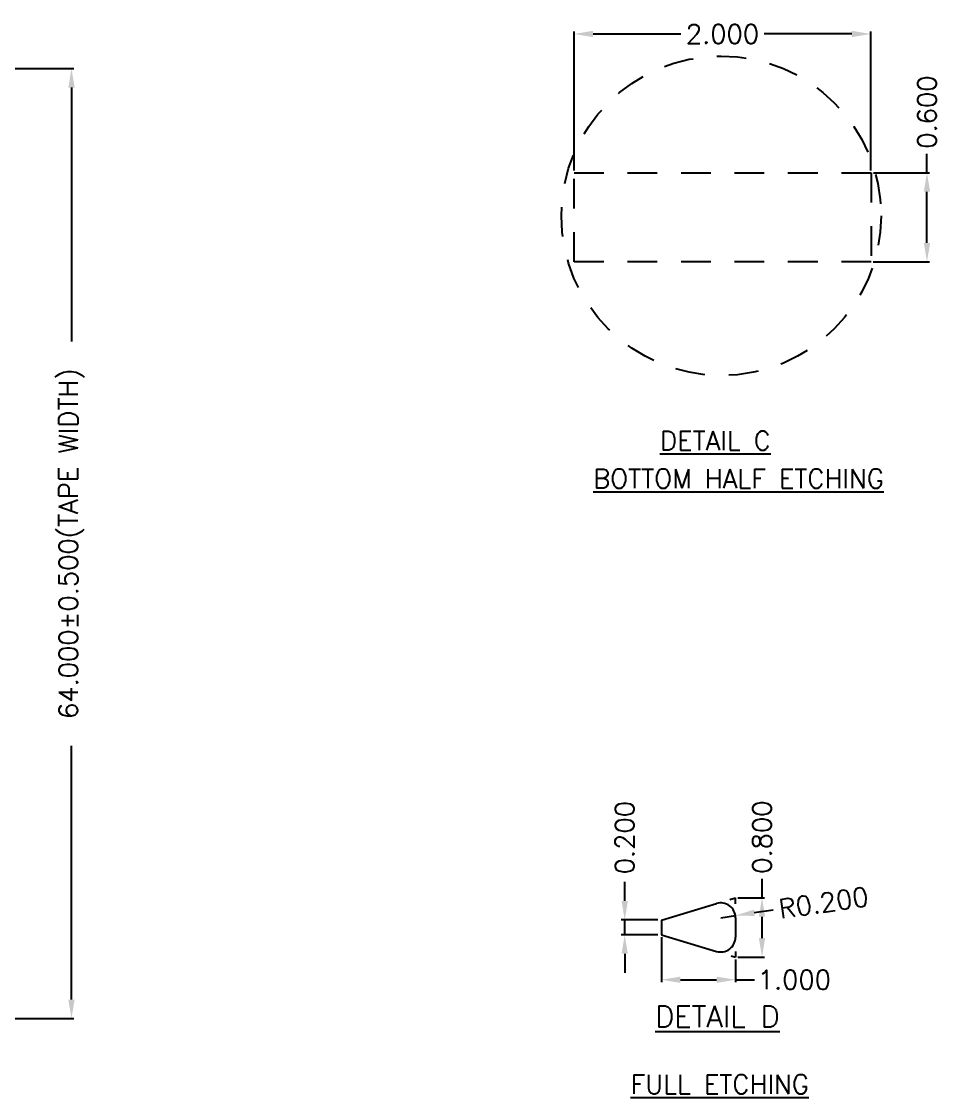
# Model space of a CAD drawing. Header units: millimetres. Extents: x 478.7 to 490.1, y 73.3 to 79.8.
# Drawn here: x 486.268 to 490.132, y 74.285 to 78.816 of the extents above; entities that cross this region are included whole.
import ezdxf
from ezdxf.enums import TextEntityAlignment as Align

# ---------------------------------------------------------------- set-up
doc = ezdxf.new("R2010")
doc.units = ezdxf.units.MM
doc.header["$LTSCALE"] = 0.5
doc.header["$PDMODE"] = 98
doc.linetypes.add('HIDDEN', pattern=[0.375, 0.25, -0.125])
for name, color, linetype in [('1D', 4, 'Continuous'), ('BORDER', 7, 'Continuous'), ('BTM', 7, 'HIDDEN'), ('DIM', 3, 'Continuous')]:
    doc.layers.add(name, color=color, linetype=linetype)
doc.styles.add('SIMPLEX', font='simplex.shx', dxfattribs={"bigfont": 'AllInOneBig.shx'})
doc.dimstyles.new('Standard1', dxfattribs={"dimtxt": 0.08, "dimasz": 0.08, "dimexe": 0.015, "dimexo": 0.015, "dimgap": 0.027, "dimtad": 1, "dimdec": 3, "dimlfac": 22.222222, "dimrnd": 0.0005, "dimzin": 1, "dimtxsty": 'SIMPLEX', "dimcen": 0.1905, "dimclrd": 256, "dimclre": 256, "dimclrt": 256, "dimazin": 3, "dimtp": 0.03, "dimtm": 0.05, "dimtfac": 0.8, "dimtdec": 3, "dimtmove": 0, "dimatfit": 3, "dimfxl": 0.05, "dimtzin": 4, "dimlwd": -1, "dimlwe": -1})
doc.dimstyles.new('Standard2', dxfattribs={"dimtxt": 0.08, "dimasz": 0.08, "dimexe": 0.01, "dimexo": 0.01, "dimgap": 0.015, "dimtad": 1, "dimdec": 3, "dimlfac": 16, "dimrnd": 0.0005, "dimzin": 1, "dimtxsty": 'SIMPLEX', "dimcen": 0.01, "dimclrd": 256, "dimclre": 256, "dimclrt": 256, "dimazin": 3, "dimtp": 0.03, "dimtm": 0.05, "dimtfac": 0.8, "dimtdec": 3, "dimtmove": 0, "dimatfit": 3, "dimfxl": 0.05, "dimtzin": 4, "dimlwd": -1, "dimlwe": -1})

# ---------------------------------------------------------------- blocks, each defined once
blk = doc.blocks.new('*D199')
at = {"ltscale": 0.1, "transparency": 16777216}
for p, q in [((488.5941, 78.1888), (488.5941, 78.7733)), ((488.6741, 78.7633), (489.0434, 78.7633)), ((489.7626, 78.7633), (489.3934, 78.7633)), ((489.8426, 78.1888), (489.8426, 78.7733))]:
    blk.add_line(p, q, dxfattribs=at)
for points in [[(488.6741, 78.7767), (488.6741, 78.75), (488.5941, 78.7633)], [(489.7626, 78.7767), (489.7626, 78.75), (489.8426, 78.7633)]]:
    blk.add_solid(points, dxfattribs=at)
at = {"layer": 'Defpoints', "color": 0, "ltscale": 0.1, "transparency": 16777216}
for p in [(489.8426, 78.7633), (488.5941, 78.1788), (489.8426, 78.1788)]:
    blk.add_point(p, dxfattribs=at)
at = {"ltscale": 0.1, "transparency": 16777216, "insert": (489.2184, 78.7633), "char_height": 0.08, "attachment_point": 5, "style": 'SIMPLEX'}
blk.add_mtext('\\A1;2.000', dxfattribs=at)
blk = doc.blocks.new('*D200')
at = {"transparency": 16777216}
for p, q in [((490.0791, 78.1788), (490.0791, 78.2594)), ((489.8541, 78.1788), (490.0891, 78.1788)), ((490.0791, 77.8838), (490.0791, 78.0988)), ((489.8526, 77.8038), (490.0891, 77.8038))]:
    blk.add_line(p, q, dxfattribs=at)
for points in [[(490.0658, 78.0988), (490.0925, 78.0988), (490.0791, 78.1788)], [(490.0658, 77.8838), (490.0925, 77.8838), (490.0791, 77.8038)]]:
    blk.add_solid(points, dxfattribs=at)
at = {"layer": 'Defpoints', "color": 0, "transparency": 16777216}
for p in [(489.8441, 78.1788), (489.8426, 77.8038), (490.0791, 77.8038)]:
    blk.add_point(p, dxfattribs=at)
at = {"transparency": 16777216, "insert": (490.0791, 78.4344), "char_height": 0.08, "attachment_point": 5, "rotation": 90, "style": 'SIMPLEX'}
blk.add_mtext('\\A1;0.600', dxfattribs=at)
blk = doc.blocks.new('*D254')
at = {"ltscale": 0.1, "transparency": 16777216}
for p, q in [((488.8069, 75.1126), (488.8069, 75.1926)), ((488.9461, 75.0326), (488.7919, 75.0326)), ((488.8069, 74.9701), (488.8069, 75.0326)), ((488.9461, 74.9701), (488.7919, 74.9701)), ((488.8069, 74.8901), (488.8069, 74.8101))]:
    blk.add_line(p, q, dxfattribs=at)
for points in [[(488.7936, 75.1126), (488.8203, 75.1126), (488.8069, 75.0326)], [(488.7936, 74.8901), (488.8203, 74.8901), (488.8069, 74.9701)]]:
    blk.add_solid(points, dxfattribs=at)
at = {"layer": 'Defpoints', "color": 0, "ltscale": 0.1, "transparency": 16777216}
for p in [(488.8069, 75.0326), (488.9611, 75.0326), (488.9611, 74.9701)]:
    blk.add_point(p, dxfattribs=at)
at = {"ltscale": 0.1, "transparency": 16777216, "insert": (488.8069, 75.3796), "char_height": 0.08, "attachment_point": 5, "rotation": 90, "style": 'SIMPLEX'}
blk.add_mtext('\\A1;0.200', dxfattribs=at)
blk = doc.blocks.new('*D206')
at = {"linetype": 'ByBlock', "ltscale": 0.1, "transparency": 16777216}
for p, q in [((488.9611, 74.9601), (488.9611, 74.7709)), ((489.2735, 74.8664), (489.2735, 74.7709)), ((489.0411, 74.7809), (489.1935, 74.7809)), ((489.2735, 74.7809), (489.3535, 74.7809))]:
    blk.add_line(p, q, dxfattribs=at)
at = {"ltscale": 0.1, "transparency": 16777216}
for points in [[(489.0411, 74.7943), (489.0411, 74.7676), (488.9611, 74.7809)], [(489.1935, 74.7943), (489.1935, 74.7676), (489.2735, 74.7809)]]:
    blk.add_solid(points, dxfattribs=at)
at = {"layer": 'Defpoints', "color": 0, "ltscale": 0.1, "transparency": 16777216}
for p in [(488.9611, 74.9701), (489.2735, 74.8764), (489.2735, 74.7809)]:
    blk.add_point(p, dxfattribs=at)
at = {"ltscale": 0.1, "transparency": 16777216, "insert": (489.5209, 74.7809), "char_height": 0.08, "attachment_point": 5, "style": 'SIMPLEX'}
blk.add_mtext('\\A1;1.000', dxfattribs=at)
blk = doc.blocks.new('*D207')
at = {"linetype": 'ByBlock', "ltscale": 0.1, "transparency": 16777216}
for p, q in [((489.4311, 75.0744), (489.352, 75.0629)), ((489.211, 75.0423), (489.2728, 75.0513))]:
    blk.add_line(p, q, dxfattribs=at)
at = {"ltscale": 0.1, "transparency": 16777216}
blk.add_solid([(489.3501, 75.0761), (489.3539, 75.0497), (489.2728, 75.0513)], dxfattribs=at)
at = {"layer": 'Defpoints', "color": 0, "ltscale": 0.1, "transparency": 16777216}
for p in [(489.211, 75.0423), (489.2728, 75.0513)]:
    blk.add_point(p, dxfattribs=at)
at = {"ltscale": 0.1, "transparency": 16777216, "insert": (489.6439, 75.1055), "char_height": 0.08, "attachment_point": 5, "rotation": 8.3102, "style": 'SIMPLEX'}
blk.add_mtext('\\A1;R0.200', dxfattribs=at)
blk = doc.blocks.new('*D213')
at = {"linetype": 'ByBlock', "ltscale": 0.1, "transparency": 16777216}
for p, q in [((489.3848, 75.1263), (489.3848, 75.2063)), ((489.2835, 75.1263), (489.3948, 75.1263)), ((489.3848, 74.9564), (489.3848, 75.0463)), ((489.2835, 74.8764), (489.3948, 74.8764))]:
    blk.add_line(p, q, dxfattribs=at)
at = {"ltscale": 0.1, "transparency": 16777216}
for points in [[(489.3714, 75.0463), (489.3981, 75.0463), (489.3848, 75.1263)], [(489.3714, 74.9564), (489.3981, 74.9564), (489.3848, 74.8764)]]:
    blk.add_solid(points, dxfattribs=at)
at = {"layer": 'Defpoints', "color": 0, "ltscale": 0.1, "transparency": 16777216}
for p in [(489.2735, 75.1263), (489.3848, 75.1263), (489.2735, 74.8764)]:
    blk.add_point(p, dxfattribs=at)
at = {"ltscale": 0.1, "transparency": 16777216, "insert": (489.3848, 75.3813), "char_height": 0.08, "attachment_point": 5, "rotation": 90, "style": 'SIMPLEX'}
blk.add_mtext('\\A1;0.800', dxfattribs=at)
blk = doc.blocks.new('*D246')
at = {"layer": 'Defpoints', "color": 0, "ltscale": 0.1, "transparency": 16777216}
for p in [(484.7374, 78.6177), (486.4786, 78.6177), (484.7374, 74.6177)]:
    blk.add_point(p, dxfattribs=at)
at = {"layer": 'DIM', "ltscale": 0.1, "transparency": 16777216}
for p, q in [((484.7474, 78.6177), (486.4886, 78.6177)), ((486.4786, 78.5377), (486.4786, 77.4689)), ((486.4786, 74.6977), (486.4786, 75.7665)), ((484.7474, 74.6177), (486.4886, 74.6177))]:
    blk.add_line(p, q, dxfattribs=at)
for points in [[(486.4653, 78.5377), (486.4919, 78.5377), (486.4786, 78.6177)], [(486.4653, 74.6977), (486.4919, 74.6977), (486.4786, 74.6177)]]:
    blk.add_solid(points, dxfattribs=at)
at = {"layer": 'DIM', "ltscale": 0.1, "transparency": 16777216, "insert": (486.4786, 76.6177), "char_height": 0.08, "attachment_point": 5, "rotation": 90, "style": 'SIMPLEX'}
blk.add_mtext('\\A1;64.000%%P0.500(TAPE WIDTH)', dxfattribs=at)

msp = doc.modelspace()

# ---------------------------------------------------------------- linework, layer by layer
at = {"color": 7, "ltscale": 0.1}
for p, q in [((489.249098, 75.118941), (489.273477, 75.126254)), ((489.273477, 75.101148), (489.273477, 75.126254)), ((489.273477, 74.900417), (489.273477, 74.876379)), ((489.254668, 74.882022), (489.273477, 74.876379))]:
    msp.add_line(p, q, dxfattribs=at)
at = {"color": 1, "ltscale": 0.1}
for p, q in [((488.961133, 75.032551), (489.193058, 75.102128)), ((488.961133, 75.032551), (488.961133, 74.970082)), ((489.273477, 75.042294), (489.273477, 74.960339)), ((488.961133, 74.970082), (489.193058, 74.900505))]:
    msp.add_line(p, q, dxfattribs=at)
for centre, start, end in [((489.211008, 75.042294), 0, 106.699244), ((489.211008, 74.960339), 253.300756, 0)]:
    msp.add_arc(centre, 0.062469, start, end, dxfattribs=at)
at = {"layer": '1D', "linetype": 'HIDDEN'}
msp.add_circle((489.213289, 77.997717), 0.67272, dxfattribs=at)
at = {"layer": 'BTM'}
msp.add_lwpolyline([(488.594143, 78.178753), (489.844143, 78.178753), (489.844143, 77.803753), (488.594143, 77.803753)], close=True, dxfattribs=at)

# ---------------------------------------------------------------- texts
at = {"layer": '1D', "ltscale": 0.1, "char_height": 0.08, "attachment_point": 1, "style": 'SIMPLEX'}
for s, insert, width in [('{\\LDETAIL C}', (488.955384, 77.091125), 0.57603135), ('{\\LBOTTOM HALF ETCHING}', (488.673935, 76.931275), 1.48831391), ('{\\LFULL ETCHING}', (488.831576, 74.381231), 1.48831391)]:
    msp.add_mtext(s, dxfattribs=dict(at, insert=insert, width=width))
at = {"layer": 'BORDER', "color": 4, "style": 'SIMPLEX'}
msp.add_text('%%UDETAIL D', height=0.09000021, dxfattribs=at).set_placement((489.196898, 74.580993), align=Align.CENTER)

# ---------------------------------------------------------------- dimensions: what is measured, and where the dimension line sits
at = {"ltscale": 0.1}
dim = msp.add_linear_dim(base=(489.8426, 78.763349), p1=(488.594143, 78.178753), p2=(489.8426, 78.178753), text='2.000', dimstyle='Standard2', dxfattribs=at)
dim.commit()
dim.dimension.update_dxf_attribs({"geometry": '*D199', "text_midpoint": (489.218372, 78.763349)})
at = {"color": 1}
dim = msp.add_linear_dim(base=(490.079143, 77.803753), p1=(489.844143, 78.178753), p2=(489.8426, 77.803753), angle=90, text='0.600', dimstyle='Standard2', dxfattribs=at)
dim.commit()
dim.dimension.update_dxf_attribs({"geometry": '*D200', "text_midpoint": (490.079143, 78.434436), "dimtype": 160})
at = {"ltscale": 0.1}
dim = msp.add_linear_dim(base=(488.806942, 75.032551), p1=(488.961133, 74.970082), p2=(488.961133, 75.032551), angle=90, text='0.200', dimstyle='Standard1', dxfattribs=at)
dim.commit()
dim.dimension.update_dxf_attribs({"geometry": '*D254', "text_midpoint": (488.806942, 75.379551)})
at = {"color": 0, "ltscale": 0.1}
dim = msp.add_linear_dim(base=(489.384778, 75.126254), p1=(489.273477, 74.876379), p2=(489.273477, 75.126254), angle=90, text='0.800', dimstyle='Standard2', override={"dimfxl": 0.15, "dimarcsym": 1}, dxfattribs=at)
dim.commit()
dim.dimension.update_dxf_attribs({"geometry": '*D213', "text_midpoint": (489.384778, 75.381254)})
dim = msp.add_radius_dim(center=(489.211008, 75.042294), mpoint=(489.272821, 75.051323), text='R0.200', dimstyle='Standard2', override={"dimfxl": 0.15, "dimarcsym": 1}, dxfattribs=at)
dim.commit()
dim.dimension.update_dxf_attribs({"geometry": '*D207', "text_midpoint": (489.643884, 75.105523)})
dim = msp.add_linear_dim(base=(489.273477, 74.780936), p1=(488.961133, 74.970082), p2=(489.273477, 74.876379), text='1.000', dimstyle='Standard2', override={"dimfxl": 0.15, "dimarcsym": 1}, dxfattribs=at)
dim.commit()
dim.dimension.update_dxf_attribs({"geometry": '*D206', "text_midpoint": (489.520858, 74.780936)})
at = {"layer": 'DIM', "ltscale": 0.1}
dim = msp.add_linear_dim(base=(486.478602, 78.617661), p1=(484.737441, 74.617661), p2=(484.737441, 78.617661), angle=90, text='<>%%P0.500(TAPE WIDTH)', dimstyle='Standard2', dxfattribs=at)
dim.commit()
dim.dimension.update_dxf_attribs({"geometry": '*D246', "text_midpoint": (486.478602, 76.617661), "dimtype": 160})

doc.saveas('drawing.dxf')
